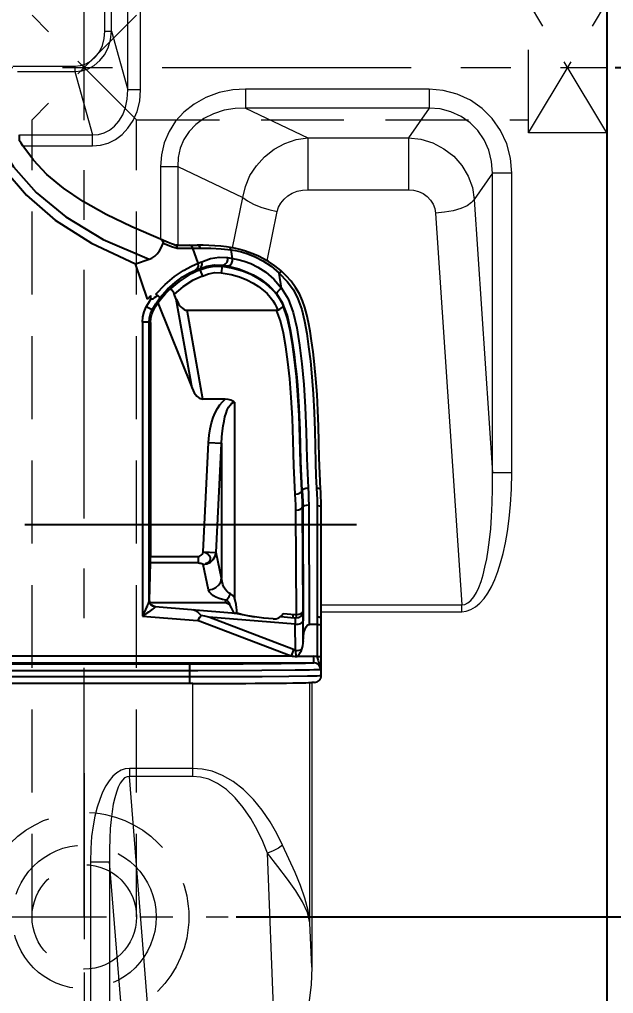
# Model space of a CAD drawing. Header units: inches. Extents: x 169168 to 170394, y -54081 to -53214.
# Drawn here: x 170181.2 to 170226.7, y -53434.4 to -53359.8 of the extents above; entities that cross this region are included whole.
import ezdxf

# ---------------------------------------------------------------- set-up
doc = ezdxf.new("R2010")
doc.units = ezdxf.units.IN
doc.header["$LTSCALE"] = 2
doc.header["$MEASUREMENT"] = 0
doc.header["$PDMODE"] = 3
doc.header["$PDSIZE"] = 0.3125
doc.linetypes.add('CENTER', pattern=[50.8, 31.75, -6.35, 6.35, -6.35])
doc.linetypes.add('HIDDEN', pattern=[9.525, 6.35, -3.175])
doc.layers.get('Defpoints').update_dxf_attribs({"linetype": 'CONTINUOUS'})
doc.layers.add('CAV-COR', color=1, linetype='CONTINUOUS')
doc.layers.add('DEFAULT_1', color=7, linetype='CENTER')
for name, color, linetype, lineweight in [('dim', 3, 'CONTINUOUS', 15), ('WR', 122, 'HIDDEN', 18), ('枕位', 75, 'CONTINUOUS', 15)]:
    doc.layers.add(name, color=color, linetype=linetype, lineweight=lineweight)
doc.styles.get("Standard").update_dxf_attribs({"font": 'txt.shx', "width": 0.67})
doc.dimstyles.new('2.00', dxfattribs={"dimtxt": 4.5, "dimasz": 3, "dimexe": 0.666, "dimexo": 0.626, "dimgap": 1, "dimtad": 0, "dimzin": 0, "dimdsep": 46, "dimtxsty": 'Standard', "dimcen": 0.09, "dimclrd": 3, "dimclre": 3, "dimclrt": 7, "dimazin": 0, "dimtfac": 1, "dimtofl": 0, "dimtmove": 0, "dimatfit": 0, "dimfxl": 0, "dimtolj": 1, "dimtzin": 0, "dimarcsym": 0})

# ---------------------------------------------------------------- blocks, each defined once
blk = doc.blocks.new('*D36951')
at = {"layer": 'Defpoints', "color": 0}
for p in [(170217.195, -53338.499), (170297.491, -53338.499), (170281.195, -53458.499)]:
    blk.add_point(p, dxfattribs=at)
at = {"layer": 'dim', "color": 3, "linetype": 'ByBlock', "lineweight": -2}
for p, q in [((170217.821, -53338.499), (170298.157, -53338.499)), ((170297.491, -53341.499), (170297.491, -53391.217)), ((170297.491, -53455.499), (170297.491, -53405.78)), ((170281.821, -53458.499), (170298.157, -53458.499))]:
    blk.add_line(p, q, dxfattribs=at)
at = {"layer": 'dim', "color": 3, "linetype": 'ByBlock'}
for points in [[(170297.991, -53341.499), (170296.991, -53341.499), (170297.491, -53338.499)], [(170296.991, -53455.499), (170297.991, -53455.499), (170297.491, -53458.499)]]:
    blk.add_solid(points, dxfattribs=at)
at = {"layer": 'dim', "color": 7, "linetype": 'ByBlock', "insert": (170297.491, -53398.499), "char_height": 4.5, "attachment_point": 5, "rotation": 90}
blk.add_mtext('\\A1;120.00', dxfattribs=at)
blk = doc.blocks.new('20140913.083227')
at = {"layer": 'WR', "linetype": 'CENTER', "ltscale": 0.2}
for p, q in [((0, 11), (0, -11)), ((-11, 0), (11, 0))]:
    blk.add_line(p, q, dxfattribs=at)
at = {"layer": 'WR', "linetype": 'HIDDEN', "ltscale": 0.5}
for radius in [8, 5.5, 4]:
    blk.add_circle((0, 0), radius, dxfattribs=at)
blk = doc.blocks.new('*D38787')
at = {"layer": 'Defpoints', "color": 0}
for p in [(170217.195, -53338.499), (170226.195, -53363.499), (170231.535, -53363.499)]:
    blk.add_point(p, dxfattribs=at)
at = {"layer": 'dim', "color": 3, "linetype": 'ByBlock', "lineweight": -2}
for p, q in [((170217.821, -53338.499), (170232.201, -53338.499)), ((170231.535, -53341.499), (170231.535, -53344.471)), ((170231.535, -53360.499), (170231.535, -53357.526)), ((170226.821, -53363.499), (170232.201, -53363.499))]:
    blk.add_line(p, q, dxfattribs=at)
at = {"layer": 'dim', "color": 3, "linetype": 'ByBlock'}
for points in [[(170232.035, -53341.499), (170231.035, -53341.499), (170231.535, -53338.499)], [(170231.035, -53360.499), (170232.035, -53360.499), (170231.535, -53363.499)]]:
    blk.add_solid(points, dxfattribs=at)
at = {"layer": 'dim', "color": 7, "linetype": 'ByBlock', "insert": (170231.535, -53350.999), "char_height": 4.5, "attachment_point": 5, "rotation": 90}
blk.add_mtext('\\A1;25.00', dxfattribs=at)
blk = doc.blocks.new('*D38788')
at = {"layer": 'Defpoints', "color": 0}
for p in [(170217.195, -53338.499), (170197.195, -53428.499), (170238.418, -53428.499)]:
    blk.add_point(p, dxfattribs=at)
at = {"layer": 'dim', "color": 3, "linetype": 'ByBlock', "lineweight": -2}
for p, q in [((170217.821, -53338.499), (170239.084, -53338.499)), ((170238.418, -53341.499), (170238.418, -53377.222)), ((170238.418, -53425.499), (170238.418, -53389.775)), ((170197.821, -53428.499), (170239.084, -53428.499))]:
    blk.add_line(p, q, dxfattribs=at)
at = {"layer": 'dim', "color": 3, "linetype": 'ByBlock'}
for points in [[(170238.918, -53341.499), (170237.918, -53341.499), (170238.418, -53338.499)], [(170237.918, -53425.499), (170238.918, -53425.499), (170238.418, -53428.499)]]:
    blk.add_solid(points, dxfattribs=at)
at = {"layer": 'dim', "color": 7, "linetype": 'ByBlock', "insert": (170238.418, -53383.499), "char_height": 4.5, "attachment_point": 5, "rotation": 90}
blk.add_mtext('\\A1;90.00', dxfattribs=at)

msp = doc.modelspace()

# ---------------------------------------------------------------- linework, layer by layer
at = {"layer": 'CAV-COR', "linetype": 'ByBlock'}
for p, q in [((170226.195, -53346.499), (170226.195, -53450.499)), ((170192.238, -53376.876), (170192.235, -53376.941)), ((170192.235, -53376.941), (170192.958, -53377.211)), ((170193.09, -53377.071), (170192.873, -53376.985)), ((170192.958, -53377.211), (170193.298, -53377.333)), ((170193.179, -53377.107), (170193.09, -53377.071)), ((170193.243, -53377.099), (170193.164, -53377.101)), ((170193.309, -53377.097), (170193.243, -53377.099)), ((170193.298, -53377.333), (170194.506, -53377.311)), ((170193.309, -53377.097), (170194.829, -53377.097)), ((170194.506, -53377.311), (170195.085, -53377.311)), ((170194.9, -53378.472), (170194.506, -53377.311)), ((170197.088, -53377.231), (170196.634, -53377.178)), ((170196.671, -53377.373), (170197.44, -53377.461)), ((170197.541, -53377.303), (170197.088, -53377.231)), ((170197.539, -53378.109), (170197.44, -53377.461)), ((170197.787, -53377.352), (170197.541, -53377.303)), ((170190.11, -53378.512), (170191.153, -53378.174)), ((170198.722, -53377.762), (170199.263, -53377.979)), ((170199.263, -53377.979), (170199.853, -53378.284)), ((170191.029, -53381.22), (170190.11, -53378.513)), ((170196.74, -53378.701), (170196.68, -53379.2)), ((170196.717, -53378.631), (170196.74, -53378.701)), ((170200.768, -53378.67), (170200.28, -53378.344)), ((170201.226, -53379.031), (170200.768, -53378.67)), ((170201.291, -53380.378), (170201.116, -53379.229)), ((170201.649, -53379.428), (170201.226, -53379.031)), ((170191.029, -53381.22), (170191.285, -53380.949)), ((170191.285, -53381.233), (170191.285, -53380.949)), ((170191.811, -53380.937), (170191.674, -53381.039)), ((170191.84, -53380.968), (170191.679, -53380.834)), ((170193.236, -53381.227), (170193.08, -53380.839)), ((170194.439, -53388.029), (170193.236, -53381.227)), ((170191.384, -53382.051), (170190.94, -53381.816)), ((170191.825, -53381.513), (170194.439, -53388.029)), ((170191.384, -53382.051), (170191.491, -53382.066)), ((170194.063, -53382.076), (170200.912, -53382.076)), ((170195.266, -53388.878), (170194.063, -53382.076)), ((170191.149, -53382.993), (170190.647, -53382.993)), ((170190.647, -53382.993), (170190.647, -53405.476)), ((170191.149, -53382.993), (170191.251, -53383.018)), ((170191.149, -53404.283), (170191.149, -53382.993)), ((170191.251, -53383.018), (170191.251, -53400.933)), ((170202.283, -53385.838), (170202.125, -53384.678)), ((170202.424, -53387.131), (170202.283, -53385.838)), ((170202.541, -53388.564), (170202.424, -53387.131)), ((170196.976, -53388.878), (170195.266, -53388.878)), ((170197.697, -53389.11), (170197.697, -53404.08)), ((170195.283, -53400.57), (170195.707, -53392.198)), ((170195.707, -53392.198), (170196.702, -53392.248)), ((170196.278, -53400.621), (170196.727, -53391.756)), ((170196.702, -53392.248), (170196.702, -53402.569)), ((170202.872, -53395.86), (170202.845, -53395.862)), ((170202.872, -53395.86), (170202.905, -53395.796)), ((170202.432, -53405.362), (170202.391, -53397.376)), ((170202.919, -53397.125), (170202.894, -53397.125)), ((170202.934, -53405.111), (170202.894, -53397.125)), ((170202.919, -53397.125), (170202.955, -53397.064)), ((170202.919, -53397.125), (170202.948, -53405.837)), ((170203.372, -53396.964), (170203.402, -53406.114)), ((170204.32, -53410.045), (170204.32, -53397.125)), ((170195.283, -53400.57), (170196.278, -53400.621)), ((170196.702, -53402.569), (170196.278, -53400.621)), ((170194.898, -53400.933), (170191.251, -53400.933)), ((170194.898, -53400.933), (170194.898, -53401.409)), ((170191.248, -53401.409), (170191.171, -53404.275)), ((170194.898, -53401.409), (170191.248, -53401.409)), ((170195.707, -53403.469), (170195.283, -53401.521)), ((170191.151, -53404.255), (170191.149, -53404.283)), ((170191.184, -53404.461), (170191.149, -53404.283)), ((170191.152, -53404.246), (170191.151, -53404.255)), ((170191.171, -53404.248), (170191.152, -53404.246)), ((170191.186, -53404.429), (170191.152, -53404.246)), ((170191.171, -53404.277), (170191.171, -53404.252)), ((170191.171, -53404.277), (170191.171, -53404.275)), ((170197.047, -53404.254), (170196.946, -53404.44)), ((170190.88, -53404.975), (170190.755, -53405.246)), ((170191.133, -53404.369), (170191.112, -53404.433)), ((170191.205, -53404.44), (170196.946, -53404.44)), ((170191.613, -53404.77), (170191.433, -53404.722)), ((170191.582, -53404.822), (170191.543, -53404.86)), ((170191.613, -53404.753), (170191.613, -53404.77)), ((170191.629, -53404.748), (170191.624, -53404.748)), ((170191.629, -53404.748), (170197.497, -53405.218)), ((170190.755, -53405.246), (170190.647, -53405.476)), ((170190.975, -53405.262), (170190.647, -53405.476)), ((170190.647, -53405.476), (170194.858, -53405.813)), ((170202.021, -53408.55), (170194.858, -53405.813)), ((170202.345, -53406.091), (170195.72, -53405.561)), ((170202.215, -53408.042), (170195.72, -53405.561)), ((170197.497, -53405.218), (170197.665, -53405.255)), ((170198.183, -53405.361), (170197.665, -53405.255)), ((170202.944, -53405.612), (170202.94, -53405.309)), ((170202.953, -53407.411), (170202.944, -53405.612)), ((170202.356, -53408.098), (170202.345, -53406.091)), ((170204.017, -53406.114), (170203.402, -53406.114)), ((170204.017, -53406.114), (170204.017, -53408.582)), ((170202.215, -53408.042), (170202.021, -53408.55)), ((170202.953, -53407.38), (170202.953, -53407.411)), ((170202.021, -53408.55), (170179.214, -53408.55)), ((170202.526, -53408.55), (170203.766, -53408.55)), ((170203.766, -53409.053), (170203.766, -53408.55)), ((170204.017, -53408.582), (170204.318, -53408.582)), ((170179.31, -53409.053), (170203.766, -53409.053)), ((170179.324, -53409.127), (170194.27, -53409.127)), ((170194.27, -53409.127), (170198.354, -53409.119)), ((170194.27, -53410.632), (170194.27, -53409.127)), ((170198.354, -53409.119), (170201.268, -53409.101)), ((170201.268, -53409.101), (170202.68, -53409.083)), ((170202.338, -53409.596), (170203.423, -53409.581)), ((170179.419, -53409.63), (170194.894, -53409.63)), ((170196.719, -53410.13), (170179.514, -53410.132)), ((170194.894, -53409.63), (170199.793, -53409.616)), ((170199.8, -53410.118), (170196.719, -53410.13)), ((170199.793, -53409.616), (170202.338, -53409.596)), ((170201.86, -53410.104), (170199.8, -53410.118)), ((170203.283, -53410.086), (170201.86, -53410.104)), ((170194.5, -53410.632), (170179.609, -53410.632)), ((170203.466, -53410.56), (170203.601, -53410.547)), ((170203.818, -53410.547), (170203.601, -53410.547))]:
    msp.add_line(p, q, dxfattribs=at)
for points in [[(170178.743, -53369.146), (170180.054, -53371.276), (170181.768, -53373.28), (170183.968, -53375.177), (170186.741, -53376.944), (170190.11, -53378.513)], [(170179.446, -53369.008), (170180.775, -53371.094), (170182.519, -53373.054), (170184.78, -53374.916), (170187.649, -53376.648), (170191.153, -53378.174)], [(170181.484, -53369.495), (170181.354, -53369.293), (170181.239, -53369.104)], [(170192.023, -53376.636), (170189.842, -53375.702), (170187.858, -53374.749), (170186.102, -53373.759), (170184.597, -53372.733), (170183.334, -53371.675), (170182.304, -53370.593), (170181.484, -53369.495)], [(170192.873, -53376.985), (170192.752, -53376.936), (170192.623, -53376.882), (170192.023, -53376.636)], [(170192.077, -53376.689), (170192.149, -53376.746), (170192.206, -53376.808), (170192.238, -53376.876)], [(170191.153, -53378.174), (170191.373, -53378.081), (170191.583, -53377.94), (170191.776, -53377.755), (170191.948, -53377.526), (170192.102, -53377.255), (170192.235, -53376.941)], [(170193.179, -53377.107), (170193.212, -53377.129), (170193.236, -53377.155), (170193.252, -53377.18)], [(170193.252, -53377.18), (170193.266, -53377.21), (170193.28, -53377.258), (170193.298, -53377.333)], [(170194.506, -53377.311), (170194.45, -53377.2), (170194.359, -53377.124), (170194.247, -53377.097)], [(170195.731, -53377.118), (170195.281, -53377.104), (170194.829, -53377.097)], [(170195.087, -53377.311), (170195.029, -53377.201), (170194.939, -53377.125), (170194.829, -53377.097)], [(170195.085, -53377.311), (170195.887, -53377.328), (170196.671, -53377.373)], [(170196.634, -53377.178), (170196.182, -53377.142), (170195.731, -53377.118)], [(170197.44, -53377.461), (170197.396, -53377.36), (170197.321, -53377.287)], [(170197.44, -53377.461), (170197.776, -53377.512), (170198.223, -53377.61), (170198.722, -53377.762)], [(170199.214, -53377.797), (170198.824, -53377.646), (170198.445, -53377.52), (170198.093, -53377.423), (170197.787, -53377.352)], [(170195.188, -53378.359), (170195.846, -53378.122), (170196.508, -53378.024), (170197.157, -53378.05)], [(170196.717, -53378.631), (170196.874, -53378.614), (170197.014, -53378.531), (170197.118, -53378.394), (170197.168, -53378.226), (170197.157, -53378.05)], [(170197.08, -53378.687), (170197.24, -53378.675), (170197.385, -53378.595), (170197.493, -53378.458), (170197.547, -53378.287), (170197.539, -53378.109)], [(170197.157, -53378.05), (170197.285, -53378.068), (170197.412, -53378.088), (170197.539, -53378.109)], [(170197.539, -53378.109), (170197.948, -53378.182), (170198.418, -53378.31), (170198.929, -53378.502), (170199.485, -53378.78), (170200.087, -53379.172), (170200.704, -53379.699), (170201.291, -53380.378)], [(170200.201, -53378.298), (170199.871, -53378.115), (170199.539, -53377.948), (170199.214, -53377.797)], [(170191.679, -53380.834), (170192.384, -53380.093), (170193.096, -53379.5), (170193.782, -53379.039), (170194.401, -53378.699), (170194.9, -53378.472)], [(170191.975, -53381.13), (170192.554, -53380.469), (170193.145, -53379.942), (170193.723, -53379.529), (170194.256, -53379.223), (170194.695, -53379.018)], [(170195.042, -53378.993), (170194.22, -53379.375), (170193.444, -53379.871), (170192.739, -53380.469)], [(170194.695, -53379.018), (170194.851, -53378.889), (170194.925, -53378.691), (170194.9, -53378.472)], [(170194.695, -53379.018), (170194.791, -53378.979), (170194.888, -53378.941), (170194.985, -53378.905)], [(170194.9, -53378.472), (170194.996, -53378.433), (170195.092, -53378.395), (170195.188, -53378.359)], [(170194.985, -53378.905), (170194.985, -53378.904), (170194.987, -53378.903), (170194.992, -53378.901), (170195, -53378.896)], [(170194.985, -53378.905), (170195.023, -53378.964), (170195.042, -53378.993)], [(170195, -53378.896), (170195.146, -53378.765), (170195.213, -53378.571), (170195.188, -53378.359)], [(170195, -53378.896), (170195.575, -53378.691), (170196.15, -53378.606), (170196.717, -53378.631)], [(170195.042, -53378.993), (170195.573, -53378.79), (170196.15, -53378.689), (170196.74, -53378.701)], [(170195.042, -53378.993), (170195.057, -53379.03), (170195.244, -53379.454)], [(170196.717, -53378.631), (170196.839, -53378.648), (170196.96, -53378.667), (170197.08, -53378.687)], [(170196.74, -53378.701), (170197.572, -53378.843), (170198.302, -53379.055), (170198.932, -53379.318), (170199.464, -53379.607), (170199.916, -53379.909), (170200.302, -53380.221), (170200.628, -53380.535), (170200.9, -53380.85), (170201.12, -53381.161), (170201.293, -53381.46), (170201.427, -53381.741)], [(170197.08, -53378.687), (170197.511, -53378.773), (170198.01, -53378.907), (170198.544, -53379.096), (170199.114, -53379.358), (170199.722, -53379.717), (170200.349, -53380.202), (170200.934, -53380.817)], [(170199.853, -53378.284), (170200.486, -53378.7), (170201.116, -53379.229)], [(170200.28, -53378.344), (170200.241, -53378.321), (170200.201, -53378.298)], [(170195.244, -53379.454), (170194.471, -53379.81), (170193.742, -53380.276), (170193.08, -53380.839)], [(170195.244, -53379.454), (170195.692, -53379.278), (170196.179, -53379.19), (170196.68, -53379.2)], [(170196.68, -53379.2), (170197.429, -53379.326), (170198.08, -53379.51), (170198.645, -53379.738), (170199.126, -53379.99), (170199.536, -53380.254), (170199.885, -53380.525), (170200.181, -53380.797), (170200.428, -53381.066), (170200.629, -53381.329), (170200.788, -53381.583), (170200.914, -53381.827), (170201.014, -53382.056)], [(170201.116, -53379.229), (170201.204, -53379.153), (170201.275, -53379.111), (170201.311, -53379.111)], [(170201.116, -53379.229), (170201.732, -53379.862), (170202.193, -53380.504), (170202.546, -53381.197), (170202.831, -53382.01), (170203.048, -53382.912), (170203.218, -53383.865), (170203.364, -53384.864), (170203.499, -53385.969), (170203.616, -53387.169), (170203.712, -53388.479), (170203.785, -53389.892), (170203.832, -53391.264), (170203.886, -53393.731)], [(170204.274, -53395.765), (170204.211, -53394.56), (170204.176, -53393.356), (170204.151, -53392.151), (170204.121, -53390.944), (170204.076, -53389.734), (170204.01, -53388.524), (170203.923, -53387.333), (170203.819, -53386.228), (170203.706, -53385.257), (170203.591, -53384.415), (170203.475, -53383.679), (170203.356, -53383.022), (170203.225, -53382.426), (170203.072, -53381.872), (170202.887, -53381.341), (170202.656, -53380.824), (170202.371, -53380.327), (170202.033, -53379.86), (170201.649, -53379.428)], [(170191.825, -53381.513), (170192.103, -53381.147), (170192.407, -53380.799), (170192.739, -53380.469)], [(170192.739, -53380.469), (170192.783, -53380.453), (170192.837, -53380.472), (170192.897, -53380.524), (170192.959, -53380.604), (170193.02, -53380.707), (170193.08, -53380.839)], [(170200.935, -53380.818), (170200.936, -53380.746), (170201.007, -53380.633), (170201.134, -53380.502), (170201.291, -53380.378)], [(170201.291, -53380.378), (170201.809, -53381.209), (170202.188, -53382.238), (170202.45, -53383.424), (170202.661, -53384.737), (170202.841, -53386.178), (170202.987, -53387.756), (170203.097, -53389.482), (170203.169, -53391.365), (170203.22, -53393.416), (170203.323, -53395.669)], [(170190.94, -53381.816), (170191.105, -53381.521), (170191.285, -53381.233)], [(170191.674, -53381.039), (170191.549, -53381.136), (170191.432, -53381.228), (170191.285, -53381.234)], [(170191.384, -53382.051), (170191.658, -53381.582), (170191.975, -53381.13)], [(170191.975, -53381.13), (170191.947, -53381.075), (170191.84, -53380.968)], [(170201.743, -53382.488), (170201.398, -53381.557), (170200.934, -53380.817)], [(170190.647, -53382.993), (170190.68, -53382.587), (170190.779, -53382.189), (170190.94, -53381.816)], [(170191.491, -53382.066), (170191.65, -53381.787), (170191.825, -53381.513)], [(170201.014, -53382.056), (170201.153, -53381.988), (170201.274, -53381.916), (170201.365, -53381.846), (170201.417, -53381.785), (170201.426, -53381.74)], [(170202.125, -53384.678), (170201.946, -53383.613), (170201.728, -53382.625), (170201.427, -53381.741)], [(170191.149, -53382.993), (170191.176, -53382.667), (170191.254, -53382.351), (170191.384, -53382.051)], [(170191.251, -53383.018), (170191.278, -53382.69), (170191.359, -53382.368), (170191.491, -53382.066)], [(170201.014, -53382.056), (170200.966, -53382.071), (170200.912, -53382.076)], [(170202.344, -53396.148), (170202.239, -53393.992), (170202.188, -53392.064), (170202.124, -53390.326), (170202.032, -53388.753), (170201.913, -53387.32), (170201.77, -53386.033), (170201.609, -53384.879), (170201.428, -53383.827), (170201.208, -53382.877), (170200.912, -53382.076)], [(170202.186, -53384.772), (170201.987, -53383.568), (170201.743, -53382.488)], [(170202.371, -53386.2), (170202.281, -53385.459), (170202.186, -53384.772)], [(170202.525, -53387.801), (170202.452, -53386.976), (170202.371, -53386.2)], [(170202.709, -53391.25), (170202.636, -53389.491), (170202.525, -53387.801)], [(170202.691, -53391.859), (170202.63, -53390.133), (170202.541, -53388.564)], [(170195.707, -53392.198), (170195.756, -53391.643), (170195.836, -53391.141), (170195.942, -53390.688), (170196.069, -53390.283), (170196.215, -53389.921), (170196.379, -53389.599), (170196.561, -53389.315), (170196.761, -53389.073), (170196.976, -53388.878)], [(170196.727, -53391.756), (170196.768, -53391.311), (170196.822, -53390.911), (170196.887, -53390.553), (170196.962, -53390.235), (170197.046, -53389.952), (170197.14, -53389.703), (170197.242, -53389.493), (170197.352, -53389.325), (170197.467, -53389.204), (170197.584, -53389.133), (170197.697, -53389.11)], [(170197.697, -53389.11), (170197.57, -53389.02), (170197.404, -53388.945), (170197.204, -53388.896), (170196.976, -53388.878)], [(170202.872, -53395.86), (170202.769, -53393.619), (170202.709, -53391.25)], [(170202.845, -53395.862), (170202.742, -53393.759), (170202.691, -53391.859)], [(170203.886, -53393.731), (170203.923, -53394.781), (170203.999, -53396.125)], [(170202.344, -53396.148), (170202.538, -53396.117), (170202.703, -53396.052), (170202.811, -53395.962), (170202.845, -53395.862)], [(170202.391, -53397.376), (170202.385, -53396.967), (170202.369, -53396.557), (170202.344, -53396.148)], [(170202.894, -53397.125), (170202.887, -53396.704), (170202.871, -53396.283), (170202.845, -53395.862)], [(170202.872, -53395.86), (170202.897, -53396.281), (170202.913, -53396.703), (170202.919, -53397.125)], [(170202.905, -53395.796), (170203.002, -53395.737), (170203.149, -53395.693), (170203.323, -53395.669)], [(170203.323, -53395.669), (170203.349, -53396.1), (170203.365, -53396.532), (170203.372, -53396.964)], [(170203.973, -53395.679), (170204.122, -53395.684), (170204.232, -53395.716), (170204.274, -53395.765)], [(170203.999, -53396.125), (170204.014, -53396.571), (170204.019, -53397.018)], [(170202.391, -53397.376), (170202.583, -53397.357), (170202.745, -53397.302), (170202.854, -53397.221), (170202.894, -53397.125)], [(170202.955, -53397.064), (170203.053, -53397.012), (170203.199, -53396.977), (170203.372, -53396.964)], [(170204.019, -53397.018), (170204.018, -53405.823), (170204.016, -53406.114)], [(170204.019, -53397.018), (170204.169, -53397.032), (170204.28, -53397.071), (170204.32, -53397.125)], [(170194.898, -53400.933), (170194.988, -53400.919), (170195.074, -53400.879), (170195.151, -53400.819), (170195.215, -53400.744), (170195.26, -53400.659), (170195.283, -53400.57)], [(170195.283, -53400.57), (170195.473, -53400.613), (170195.638, -53400.703), (170195.76, -53400.83), (170195.824, -53400.982), (170195.822, -53401.141), (170195.757, -53401.288), (170195.638, -53401.409), (170195.474, -53401.49)], [(170195.283, -53401.521), (170195.578, -53401.473), (170195.846, -53401.344), (170196.064, -53401.146), (170196.212, -53400.897), (170196.278, -53400.621)], [(170194.898, -53401.409), (170195.007, -53401.415), (170195.108, -53401.432), (170195.194, -53401.457), (170195.255, -53401.488), (170195.283, -53401.521)], [(170195.707, -53403.469), (170196.001, -53403.421), (170196.269, -53403.292), (170196.487, -53403.095), (170196.636, -53402.846), (170196.702, -53402.569)], [(170197.372, -53403.777), (170197.234, -53403.692), (170197.103, -53403.575), (170196.986, -53403.429), (170196.884, -53403.257), (170196.8, -53403.057), (170196.738, -53402.828), (170196.702, -53402.569)], [(170197.047, -53404.254), (170196.771, -53404.199), (170196.509, -53404.123), (170196.274, -53404.028), (170196.071, -53403.916), (170195.903, -53403.786), (170195.778, -53403.638), (170195.707, -53403.469)], [(170191.149, -53404.283), (170191.145, -53404.319), (170191.133, -53404.369)], [(170197.047, -53404.254), (170197.166, -53404.149), (170197.277, -53403.987), (170197.372, -53403.777)], [(170197.353, -53404.67), (170197.332, -53404.577), (170197.292, -53404.48), (170197.228, -53404.385), (170197.142, -53404.307), (170197.047, -53404.254)], [(170197.697, -53404.08), (170197.554, -53403.907), (170197.372, -53403.777)], [(170197.881, -53405.237), (170197.873, -53405.027), (170197.856, -53404.819), (170197.827, -53404.6), (170197.779, -53404.358), (170197.697, -53404.08)], [(170191.112, -53404.433), (170191.082, -53404.512), (170191.044, -53404.607), (170190.996, -53404.717), (170190.941, -53404.841), (170190.88, -53404.975)], [(170191.543, -53404.86), (170191.486, -53404.907), (170191.412, -53404.963), (170191.321, -53405.029), (170191.215, -53405.102), (170191.098, -53405.181), (170190.975, -53405.262)], [(170191.433, -53404.722), (170191.283, -53404.614), (170191.184, -53404.461)], [(170191.61, -53404.746), (170191.482, -53404.714), (170191.366, -53404.648), (170191.272, -53404.555), (170191.205, -53404.44)], [(170191.613, -53404.77), (170191.605, -53404.792), (170191.582, -53404.822)], [(170191.624, -53404.748), (170191.62, -53404.747), (170191.61, -53404.746)], [(170194.499, -53404.978), (170194.709, -53405.045), (170194.917, -53405.203), (170195.13, -53405.429)], [(170196.946, -53404.44), (170197.068, -53404.456), (170197.182, -53404.503), (170197.279, -53404.576), (170197.353, -53404.67)], [(170197.665, -53405.255), (170197.554, -53405.054), (170197.454, -53404.855), (170197.353, -53404.67)], [(170202.388, -53405.611), (170202.593, -53405.586), (170202.771, -53405.481), (170202.892, -53405.313), (170202.934, -53405.111)], [(170202.432, -53405.362), (170202.623, -53405.343), (170202.786, -53405.288), (170202.895, -53405.206), (170202.934, -53405.111)], [(170202.94, -53405.309), (170202.939, -53405.218), (170202.937, -53405.159), (170202.936, -53405.125), (170202.934, -53405.111)], [(170194.858, -53405.813), (170194.949, -53405.679), (170195.04, -53405.55), (170195.13, -53405.429)], [(170195.72, -53405.561), (170195.424, -53405.494), (170195.13, -53405.429)], [(170197.665, -53405.255), (170197.73, -53405.245), (170197.802, -53405.239), (170197.881, -53405.237)], [(170197.881, -53405.237), (170198.328, -53405.349), (170198.775, -53405.448), (170199.223, -53405.535)], [(170199.223, -53405.535), (170198.702, -53405.454), (170198.183, -53405.361)], [(170200.661, -53405.691), (170199.942, -53405.625), (170199.223, -53405.535)], [(170201.224, -53405.517), (170202.262, -53405.6), (170202.388, -53405.611)], [(170201.424, -53405.281), (170202.304, -53405.351), (170202.432, -53405.362)], [(170202.177, -53405.341), (170202.161, -53405.474), (170202.147, -53405.56), (170202.136, -53405.59)], [(170202.345, -53406.091), (170202.348, -53405.941), (170202.353, -53405.825), (170202.359, -53405.74), (170202.366, -53405.68), (170202.373, -53405.642), (170202.381, -53405.62), (170202.388, -53405.611)], [(170202.345, -53406.091), (170202.564, -53406.088), (170202.76, -53406.036), (170202.896, -53405.947), (170202.945, -53405.837)], [(170202.432, -53405.362), (170202.415, -53405.49), (170202.4, -53405.577), (170202.388, -53405.611)], [(170204.019, -53405.532), (170204.169, -53405.546), (170204.28, -53405.585), (170204.32, -53405.638)], [(170202.953, -53407.38), (170202.959, -53407.176), (170202.975, -53406.988), (170203, -53406.818), (170203.032, -53406.663), (170203.071, -53406.523), (170203.118, -53406.398), (170203.173, -53406.29), (170203.239, -53406.2), (170203.316, -53406.137), (170203.402, -53406.114)], [(170204.017, -53406.114), (170204.166, -53406.122), (170204.276, -53406.142), (170204.318, -53406.169)], [(170202.356, -53408.098), (170202.287, -53408.07), (170202.215, -53408.042)], [(170202.356, -53408.098), (170202.495, -53408.101), (170202.63, -53408.085), (170202.752, -53408.05), (170202.851, -53408)], [(170202.526, -53408.55), (170202.568, -53408.507), (170202.607, -53408.457), (170202.645, -53408.4), (170202.684, -53408.337), (170202.725, -53408.266), (170202.767, -53408.187), (170202.809, -53408.099), (170202.851, -53408)], [(170202.455, -53408.612), (170202.357, -53408.597), (170202.253, -53408.581), (170202.141, -53408.566), (170202.021, -53408.55)], [(170202.455, -53408.612), (170202.421, -53408.449), (170202.388, -53408.276), (170202.356, -53408.098)], [(170202.455, -53408.612), (170202.491, -53408.581), (170202.526, -53408.55)], [(170204.017, -53408.582), (170203.894, -53408.558), (170203.766, -53408.55)], [(170204.017, -53408.582), (170204.026, -53408.647), (170204.039, -53408.72), (170204.057, -53408.801), (170204.081, -53408.887), (170204.111, -53408.975), (170204.148, -53409.066), (170204.186, -53409.155), (170204.22, -53409.24), (170204.246, -53409.322), (170204.264, -53409.401), (170204.274, -53409.478), (170204.275, -53409.554)], [(170202.68, -53409.083), (170203.133, -53409.075), (170203.447, -53409.067), (170203.651, -53409.059), (170203.766, -53409.053)], [(170203.423, -53409.581), (170203.772, -53409.574), (170204.018, -53409.567), (170204.18, -53409.56), (170204.275, -53409.554)], [(170204.275, -53409.554), (170204.249, -53409.398), (170204.177, -53409.259), (170204.066, -53409.149), (170203.925, -53409.078), (170203.766, -53409.053)], [(170204.319, -53410.049), (170204.293, -53410.055), (170204.2, -53410.062), (170204.018, -53410.069), (170203.722, -53410.077), (170203.283, -53410.086)]]:
    msp.add_lwpolyline(points, dxfattribs=at)
for centre, radius, start, end in [((170184.22, -53397.125), 20.1, 0, 3.87735), ((170200.721, -53404.889), 0.804, 265.69727, 330.88234)]:
    msp.add_arc(centre, radius, start, end, dxfattribs=at)
for centre, major_axis, ratio, start_param, end_param in [((170181.231, -53369.495), (0, 1), 0.008727, -1.169715, -0.563741), ((170193.852, -53380.48), (-0.281, 1.59), 0.49544, -4.312414, -3.228998), ((170195.055, -53387.282), (-0.281, 1.59), 0.49544, 1.970771, 3.054187), ((170191.247, -53400.933), (0, 0.5), 0.008727, -2.826561, -1.570796), ((170191.674, -53404.277), (0.502, 0), 0.325885, -3.141582, -3.0688), ((170191.674, -53404.248), (0.376, 0.342), 0.973525, -3.811482, -3.498595), ((170202.451, -53407.404), (0.005, -0.977), 0.514339, 0.91195, 1.56062), ((170203.818, -53410.045), (0, 0.503), 0.999962, -3.141593, -1.570796), ((170194.5, -53410.554), (9, 0), 0.008727, -1.570796, -0.087266)]:
    msp.add_ellipse(centre, major_axis=major_axis, ratio=ratio, start_param=start_param, end_param=end_param, dxfattribs=at)
at = {"layer": 'DEFAULT_1', "color": 2, "linetype": 'CENTER', "ltscale": 0.4}
msp.add_line((170207.035, -53398.499), (170139.355, -53398.499), dxfattribs=at)
at = {"layer": 'WR', "linetype": 'CENTER', "ltscale": 0.3}
for p, q in [((170186.195, -53428.499), (170186.195, -53288.499)), ((170131.195, -53363.499), (170226.195, -53363.499))]:
    msp.add_line(p, q, dxfattribs=at)
at = {"layer": 'WR', "linetype": 'HIDDEN', "ltscale": 0.5}
for p, q in [((170220.195, -53368.499), (170220.195, -53358.499)), ((170220.195, -53368.499), (170226.195, -53358.499)), ((170226.195, -53368.499), (170220.195, -53358.499)), ((170226.195, -53368.499), (170226.195, -53358.499)), ((170190.195, -53367.499), (170182.195, -53359.499)), ((170190.195, -53359.499), (170182.195, -53367.499)), ((170135.195, -53367.499), (170182.195, -53367.499)), ((170182.195, -53428.499), (170182.195, -53367.499)), ((170190.195, -53428.499), (170190.195, -53367.499)), ((170190.195, -53367.499), (170220.195, -53367.499)), ((170226.195, -53368.499), (170220.195, -53368.499))]:
    msp.add_line(p, q, dxfattribs=at)
at = {"layer": '枕位', "linetype": 'ByBlock', "ltscale": 0.3}
for p, q in [((170189.522, -53365.202), (170189.522, -53355.28)), ((170190.507, -53365.202), (170190.507, -53355.28)), ((170187.776, -53360.706), (170187.776, -53356.833)), ((170188.268, -53360.706), (170188.268, -53356.833)), ((170187.776, -53360.706), (170188.268, -53360.706)), ((170188.268, -53360.706), (170189.522, -53365.202)), ((170180.715, -53363.389), (170185.473, -53363.389)), ((170181.078, -53363.812), (170185.473, -53363.812)), ((170185.473, -53363.389), (170185.473, -53363.812)), ((170185.473, -53363.812), (170186.822, -53368.65)), ((170190.507, -53365.202), (170189.522, -53365.202)), ((170212.586, -53365.154), (170198.537, -53365.154)), ((170198.537, -53365.154), (170198.537, -53366.608)), ((170212.586, -53365.154), (170212.586, -53366.608)), ((170212.586, -53366.608), (170198.537, -53366.608)), ((170198.537, -53366.608), (170203.308, -53368.877)), ((170212.586, -53366.608), (170211.01, -53368.877)), ((170181.236, -53368.65), (170186.822, -53368.65)), ((170186.822, -53369.495), (170186.822, -53368.65)), ((170203.308, -53368.877), (170211.01, -53368.877)), ((170203.308, -53368.877), (170203.308, -53372.848)), ((170211.01, -53368.877), (170211.01, -53372.848)), ((170181.484, -53369.495), (170186.822, -53369.495)), ((170192.023, -53371.083), (170193.346, -53371.083)), ((170192.023, -53371.083), (170192.023, -53376.636)), ((170193.346, -53371.083), (170198.321, -53373.449)), ((170193.346, -53371.083), (170193.346, -53377.097)), ((170217.427, -53371.574), (170216.029, -53373.587)), ((170218.904, -53371.574), (170217.427, -53371.574)), ((170217.427, -53394.508), (170217.427, -53371.574)), ((170218.904, -53394.508), (170218.904, -53371.574)), ((170203.308, -53372.848), (170211.01, -53372.848)), ((170197.541, -53377.303), (170198.321, -53373.449)), ((170216.029, -53373.587), (170217.427, -53394.508)), ((170200.201, -53378.298), (170200.967, -53374.512)), ((170213.075, -53374.649), (170215.077, -53404.616)), ((170218.904, -53394.508), (170217.427, -53394.508)), ((170204.32, -53404.616), (170215.077, -53404.616)), ((170215.077, -53405.147), (170215.077, -53404.616)), ((170204.32, -53405.147), (170215.077, -53405.147)), ((170194.5, -53417.746), (170194.5, -53410.632)), ((170203.466, -53428.945), (170203.466, -53410.56)), ((170203.601, -53410.547), (170203.601, -53432.352)), ((170194.5, -53417.129), (170189.651, -53417.129)), ((170189.651, -53417.129), (170189.651, -53417.746)), ((170194.5, -53417.746), (170189.651, -53417.746)), ((170191.14, -53436.465), (170189.651, -53417.746)), ((170200.805, -53438.478), (170200.218, -53423.612)), ((170186.659, -53424.293), (170188.137, -53424.293)), ((170186.659, -53424.293), (170186.659, -53436.254)), ((170188.137, -53424.293), (170188.137, -53436.254)), ((170203.601, -53432.352), (170203.466, -53428.945))]:
    msp.add_line(p, q, dxfattribs=at)
for points in [[(170185.473, -53363.812), (170185.997, -53363.753), (170186.496, -53363.593), (170186.961, -53363.333), (170187.38, -53362.975), (170187.737, -53362.524), (170188.015, -53361.986), (170188.198, -53361.372), (170188.268, -53360.706)], [(170185.473, -53363.389), (170185.909, -53363.344), (170186.325, -53363.21), (170186.712, -53362.988), (170187.059, -53362.679), (170187.352, -53362.289), (170187.579, -53361.821), (170187.725, -53361.286), (170187.776, -53360.706)], [(170186.822, -53369.495), (170187.432, -53369.44), (170188.017, -53369.277), (170188.571, -53369.008), (170189.082, -53368.632), (170189.54, -53368.148), (170189.931, -53367.558), (170190.237, -53366.862), (170190.437, -53366.067), (170190.507, -53365.202)], [(170186.822, -53368.65), (170187.282, -53368.616), (170187.721, -53368.494), (170188.134, -53368.284), (170188.513, -53367.986), (170188.85, -53367.599), (170189.133, -53367.123), (170189.35, -53366.558), (170189.486, -53365.911), (170189.522, -53365.202)], [(170198.537, -53365.154), (170197.562, -53365.215), (170196.523, -53365.422), (170195.508, -53365.789), (170194.592, -53366.299), (170193.822, -53366.911), (170193.188, -53367.611), (170192.679, -53368.404), (170192.311, -53369.268), (170192.093, -53370.172), (170192.023, -53371.083)], [(170218.904, -53371.574), (170218.81, -53370.448), (170218.522, -53369.344), (170218.05, -53368.314), (170217.417, -53367.401), (170216.646, -53366.625), (170215.746, -53365.994), (170214.741, -53365.528), (170213.671, -53365.246), (170212.586, -53365.154)], [(170198.537, -53366.608), (170197.74, -53366.633), (170196.895, -53366.77), (170196.074, -53367.034), (170195.337, -53367.41), (170194.722, -53367.869), (170194.219, -53368.401), (170193.821, -53369.007), (170193.54, -53369.672), (170193.383, -53370.373), (170193.346, -53371.083)], [(170217.427, -53371.574), (170217.364, -53370.692), (170217.151, -53369.831), (170216.795, -53369.03), (170216.312, -53368.321), (170215.722, -53367.722), (170215.031, -53367.236), (170214.256, -53366.88), (170213.428, -53366.67), (170212.586, -53366.608)], [(170198.321, -53373.449), (170198.522, -53372.596), (170198.874, -53371.774), (170199.37, -53371.01), (170199.993, -53370.33), (170200.725, -53369.759), (170201.54, -53369.316), (170202.411, -53369.019), (170203.308, -53368.877)], [(170211.01, -53368.877), (170211.957, -53368.988), (170212.872, -53369.269), (170213.721, -53369.71), (170214.472, -53370.295), (170215.098, -53371.003), (170215.577, -53371.808), (170215.891, -53372.68), (170216.029, -53373.587)], [(170200.967, -53374.512), (170201.07, -53374.182), (170201.242, -53373.868), (170201.479, -53373.58), (170201.773, -53373.329), (170202.116, -53373.124), (170202.495, -53372.972), (170202.897, -53372.879), (170203.308, -53372.848)], [(170211.01, -53372.848), (170211.395, -53372.882), (170211.769, -53372.983), (170212.117, -53373.148), (170212.425, -53373.371), (170212.684, -53373.644), (170212.883, -53373.955), (170213.014, -53374.295), (170213.075, -53374.649)], [(170198.321, -53373.449), (170198.673, -53373.711), (170199.139, -53373.959), (170199.696, -53374.183), (170200.315, -53374.37), (170200.967, -53374.512)], [(170216.029, -53373.587), (170215.835, -53373.837), (170215.49, -53374.074), (170215.012, -53374.284), (170214.429, -53374.455), (170213.771, -53374.58), (170213.075, -53374.649)], [(170215.077, -53404.616), (170215.313, -53404.584), (170215.545, -53404.475), (170215.778, -53404.28), (170215.998, -53404.008), (170216.199, -53403.674), (170216.384, -53403.28), (170216.555, -53402.826), (170216.715, -53402.309), (170216.86, -53401.732), (170216.991, -53401.099), (170217.108, -53400.404), (170217.211, -53399.639), (170217.298, -53398.795), (170217.367, -53397.862), (170217.414, -53396.836), (170217.435, -53395.717), (170217.427, -53394.508)], [(170215.077, -53405.147), (170215.431, -53405.107), (170215.782, -53404.986), (170216.138, -53404.775), (170216.476, -53404.484), (170216.786, -53404.129), (170217.075, -53403.711), (170217.346, -53403.231), (170217.601, -53402.685), (170217.836, -53402.078), (170218.052, -53401.412), (170218.248, -53400.682), (170218.425, -53399.879), (170218.581, -53398.994), (170218.712, -53398.017), (170218.814, -53396.942), (170218.88, -53395.771), (170218.904, -53394.508)], [(170189.651, -53417.129), (170189.333, -53417.165), (170189.006, -53417.279), (170188.686, -53417.473), (170188.388, -53417.738), (170188.108, -53418.072), (170187.845, -53418.478), (170187.599, -53418.956), (170187.378, -53419.5), (170187.181, -53420.106), (170187.011, -53420.78), (170186.87, -53421.526), (170186.759, -53422.353), (170186.686, -53423.271), (170186.659, -53424.293)], [(170189.651, -53417.746), (170189.469, -53417.77), (170189.285, -53417.867), (170189.107, -53418.037), (170188.943, -53418.274), (170188.792, -53418.575), (170188.653, -53418.943), (170188.526, -53419.379), (170188.414, -53419.876), (170188.318, -53420.432), (170188.24, -53421.051), (170188.179, -53421.737), (170188.139, -53422.5), (170188.123, -53423.348), (170188.137, -53424.293)], [(170201.362, -53422.995), (170200.925, -53422.111), (170200.412, -53421.217), (170199.817, -53420.339), (170199.138, -53419.506), (170198.385, -53418.757), (170197.583, -53418.135), (170196.765, -53417.664), (170195.97, -53417.353), (170195.216, -53417.182), (170194.5, -53417.129)], [(170200.218, -53423.612), (170199.854, -53422.728), (170199.426, -53421.834), (170198.931, -53420.956), (170198.365, -53420.123), (170197.738, -53419.374), (170197.069, -53418.751), (170196.388, -53418.281), (170195.725, -53417.969), (170195.096, -53417.799), (170194.5, -53417.746)], [(170201.362, -53422.995), (170201.049, -53423.231), (170200.655, -53423.443), (170200.218, -53423.612)], [(170203.466, -53428.945), (170203.324, -53428.008), (170203.078, -53427.06), (170202.739, -53426.092), (170202.324, -53425.094), (170201.857, -53424.063), (170201.362, -53422.995)], [(170203.466, -53428.945), (170203.273, -53428.16), (170202.906, -53427.355), (170202.384, -53426.511), (170201.736, -53425.613), (170201, -53424.649), (170200.218, -53423.612)], [(170189.167, -53438.785), (170189.208, -53438.301), (170189.21, -53437.801), (170188.137, -53424.293)], [(170203.601, -53432.352), (170203.548, -53433.695), (170203.405, -53434.892), (170203.187, -53435.95), (170202.902, -53436.875), (170202.553, -53437.663), (170202.138, -53438.306)]]:
    msp.add_lwpolyline(points, dxfattribs=at)

# ---------------------------------------------------------------- block references
at = {"layer": 'WR', "linetype": 'ByBlock'}
msp.add_blockref('20140913.083227', (170186.195, -53428.499), dxfattribs=at)

# ---------------------------------------------------------------- dimensions: what is measured, and where the dimension line sits
at = {"layer": 'dim', "linetype": 'ByBlock'}
for base, p1, p2, picture, middle in [((170238.418, -53428.499), (170217.195, -53338.499), (170197.195, -53428.499), '*D38788', (170238.418, -53383.499)), ((170297.491, -53338.499), (170281.195, -53458.499), (170217.195, -53338.499), '*D36951', (170297.491, -53398.499)), ((170231.535, -53363.499), (170217.195, -53338.499), (170226.195, -53363.499), '*D38787', (170231.535, -53350.999))]:
    dim = msp.add_linear_dim(base=base, p1=p1, p2=p2, angle=90, dimstyle='2.00', dxfattribs=at)
    dim.commit()
    dim.dimension.update_dxf_attribs({"geometry": picture, "text_midpoint": middle})

doc.saveas('drawing.dxf')
